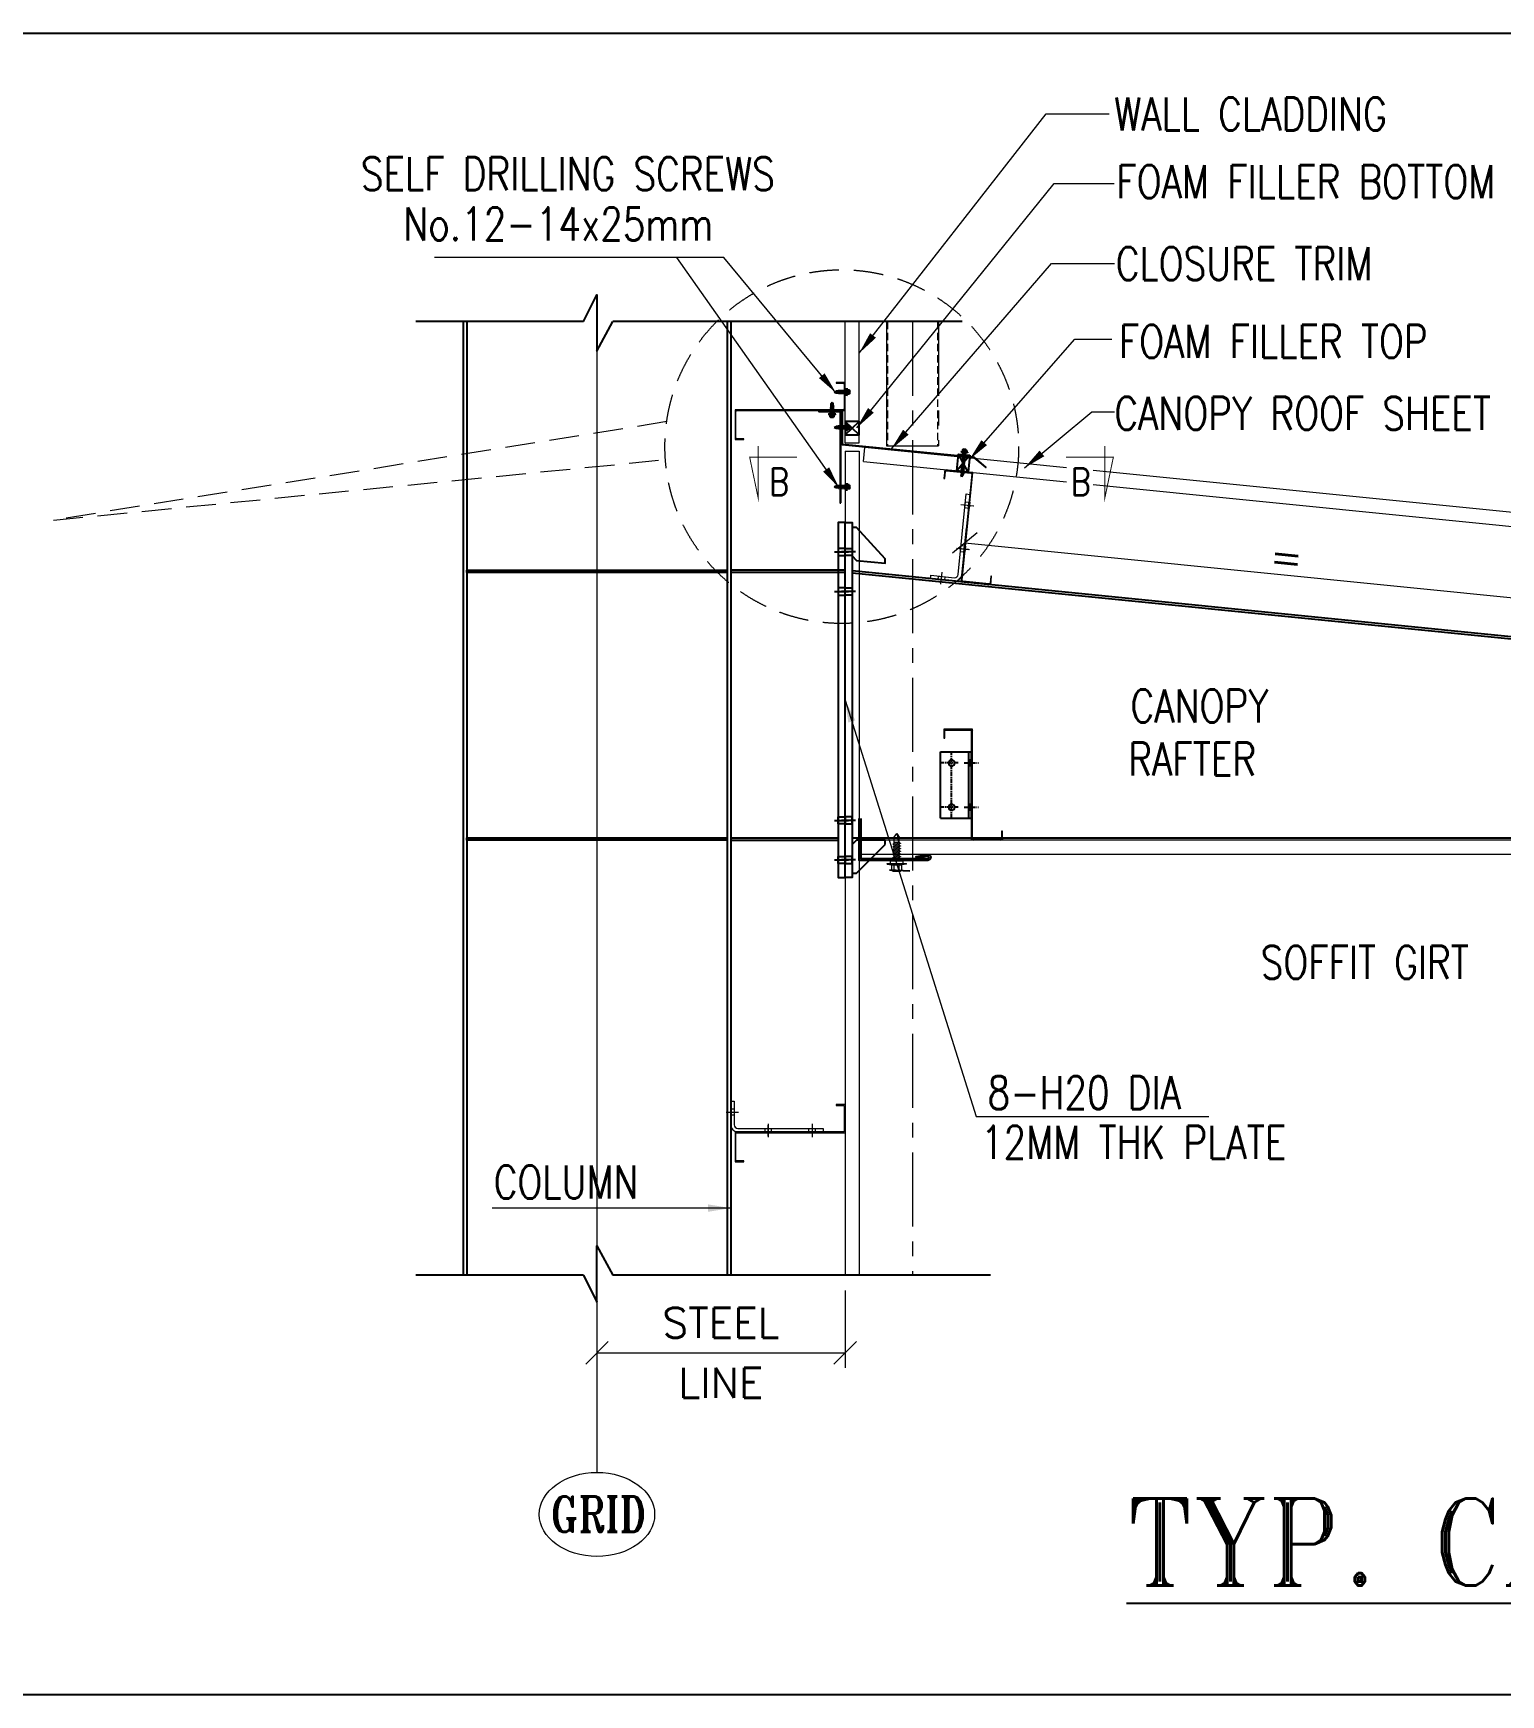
# Model space of a CAD drawing. Header units: millimetres. Extents: x 591978 to 1200763, y 19941 to 205918.
# Drawn here: x 934929 to 954466, y 59021 to 81141 of the extents above; entities that cross this region are included whole.
import ezdxf
from ezdxf.enums import TextEntityAlignment as Align
from ezdxf.lldxf.tags import DXFTag

# ---------------------------------------------------------------- set-up
doc = ezdxf.new("R2010")
doc.units = ezdxf.units.MM
doc.header["$LTSCALE"] = 790
doc.header["$MEASUREMENT"] = 0
doc.header["$PDMODE"] = 3
for name, pattern in [('CENTER', [2, 1.25, -0.25, 0.25, -0.25]), ('CONTIN', [0]), ('DASHED', [0.75, 0.5, -0.25]), ('HIDDEN2', [0.1875, 0.125, -0.0625])]:
    doc.linetypes.add(name, pattern=pattern)
for name, color, linetype in [('CEN', 1, 'CENTER'), ('DIM', 2, 'Continuous'), ('FLASHING', 1, 'Continuous'), ('ha', 5, 'Continuous'), ('OBJ', 7, 'Continuous'), ('P1', 9, 'Continuous'), ('SCREWS', 7, 'Continuous'), ('text', 6, 'Continuous')]:
    doc.layers.add(name, color=color, linetype=linetype)
for name, color, linetype, lineweight in [('DOWNTAKE PIPE', 7, 'Continuous', 5), ('SCREW', 8, 'Continuous', 9), ('SECONDARIES', 4, 'Continuous', 13), ('steel line', 7, 'Continuous', 9)]:
    doc.layers.add(name, color=color, linetype=linetype, lineweight=lineweight)
doc.styles.add('DETAIL', font='romans.shx')
doc.styles.add('ROMANS', font='romans.shx')
doc.styles.add('ROMANT', font='romant.shx', dxfattribs={"width": 0.75})
tags = doc.linetypes.add('CENTER2', pattern=[1.125, 0.75, -0.125, 0.125, -0.125]).pattern_tags.tags
tags[10:11] = [DXFTag(74, 4), DXFTag(75, 0), DXFTag(340, '0'), DXFTag(46, 1.0), DXFTag(50, 0.0), DXFTag(44, 0.0), DXFTag(45, 0.0)]
tags[8:9] = [DXFTag(74, 4), DXFTag(75, 0), DXFTag(340, '0'), DXFTag(46, 1.0), DXFTag(50, 0.0), DXFTag(44, 0.0), DXFTag(45, 0.0)]
tags[6:7] = [DXFTag(74, 4), DXFTag(75, 0), DXFTag(340, '0'), DXFTag(46, 1.0), DXFTag(50, 0.0), DXFTag(44, 0.0), DXFTag(45, 0.0)]
tags[4:5] = [DXFTag(74, 4), DXFTag(75, 0), DXFTag(340, '0'), DXFTag(46, 1.0), DXFTag(50, 0.0), DXFTag(44, 0.0), DXFTag(45, 0.0)]
doc.dimstyles.new('D-200', dxfattribs={"dimscale": 200, "dimtxt": 2, "dimasz": 1.5, "dimexe": 1, "dimexo": 1, "dimgap": 1, "dimtad": 1, "dimdec": 0, "dimzin": 0, "dimdsep": 46, "dimtxsty": 'ROMANS', "dimblk": 'OBLIQUE', "dimcen": -0.5, "dimclrd": 75, "dimclre": 75, "dimclrt": 256, "dimadec": 0, "dimazin": 0, "dimtfac": 1, "dimtdec": 0, "dimtix": 1, "dimtmove": 2, "dimatfit": 3, "dimfxl": 1, "dimtolj": 1, "dimtzin": 0, "dimlwd": 13, "dimlwe": 13, "dimarcsym": 0})

# ---------------------------------------------------------------- blocks, each defined once
blk = doc.blocks.new('OBLIQUE')
at = {"color": 0, "linetype": 'ByBlock', "lineweight": -2}
for p, q in [((-0.5, -0.5), (0.5, 0.5)), ((0, 0), (0, 0))]:
    blk.add_line(p, q, dxfattribs=at)
blk = doc.blocks.new('A$C2D5762A2')
at = {"color": 2}
for points in [[(-43.1, 6), (-57.1, 6), (-57.1, 0), (-43.1, 0)], [(56.9, 6), (42.9, 6), (42.9, 0), (56.9, 0)]]:
    blk.add_lwpolyline(points, close=True, dxfattribs=at)
for centre in [(-50.1, 45), (49.9, 45)]:
    blk.add_circle(centre, 7, dxfattribs=at)
for points in [[(-57.1, 0), (-43.1, 0), (-57.1, 6), (-43.1, 6)], [(42.9, 0), (56.9, 0), (42.9, 6), (56.9, 6)]]:
    blk.add_solid(points, dxfattribs=at)
at = {"layer": 'CEN', "color": 2, "linetype": 'CENTER', "ltscale": 0.01}
for p, q in [((74.9, 45), (-75.1, 45)), ((-50.1, 30.4), (-50.1, 70)), ((49.9, 30.4), (49.9, 70)), ((-50.1, 16.5), (-50.1, -15.9)), ((49.9, 16.5), (49.9, -15.9))]:
    blk.add_line(p, q, dxfattribs=at)
at = {"layer": 'ha', "color": 2}
for p, q in [((-75.1, 70), (-75.1, 0)), ((74.9, 70), (-75.1, 70)), ((74.9, 70), (74.9, 0)), ((74.9, 6), (-75.1, 6)), ((74.9, 0), (-75.1, 0))]:
    blk.add_line(p, q, dxfattribs=at)
blk = doc.blocks.new('A$C0812443F')
at = {"layer": 'SECONDARIES', "color": 21, "linetype": 'ByBlock', "ltscale": 0.5}
for p, q in [((252, 70.6), (0, 70.6)), ((252, 68.5), (4, 68.5))]:
    blk.add_line(p, q, dxfattribs=at)
blk.add_lwpolyline([(0, 129), (0, 133.1), (4, 133.1)], dxfattribs=at)
for points in [[(0, 72.6, 0.414214), (4, 68.5), (0, 68.5), (0, 72.6), (0, 129, -0.414214), (4, 133.1), (20.2, 133.1), (20.2, 131), (4, 131, 0.414214), (2, 129), (2, 72.6, 0.414214), (4, 70.6)], [(248, 0), (231.9, 0), (231.9, 2), (248, 2, 0.414214), (250, 4), (250, 66.5, 0.414214), (248, 68.5)], [(252, 4, -0.414214), (248, 0), (252, 0), (252, 4), (252, 66.5)]]:
    blk.add_lwpolyline(points, format="xyb", dxfattribs=at)
blk.add_lwpolyline([(252, 66.5), (252, 70.6), (248, 70.6, -0.414214)], format="xyb", close=True, dxfattribs=at)
at = {"lineweight": 9, "xscale": 1.008064516129032, "yscale": 1.008064516129032, "zscale": 1.008064516129032}
blk.add_blockref('A$C2D5762A2', (127.1, 70.6), dxfattribs=at)
blk = doc.blocks.new('SRW-20')
for p, q in [((-5.07, 1.69), (-2.71, 2.03)), ((-5.07, 1.69), (-5.07, 1.35)), ((-5.07, 1.35), (5.07, 1.35)), ((-3.38, 1.35), (-3.38, 0)), ((-3.38, 0), (3.38, 0)), ((-2.71, 4.73), (-2.71, 2.03)), ((-2.71, 2.03), (2.71, 2.03)), ((-2.03, 5.41), (2.03, 5.41)), ((-1.35, 4.73), (-1.35, 2.03)), ((1.35, 4.73), (1.35, 2.03)), ((2.71, 4.73), (2.71, 2.03)), ((5.07, 1.69), (2.71, 2.03)), ((3.38, 1.35), (3.38, 0)), ((5.07, 1.69), (5.07, 1.35)), ((-1.87, -0.44), (-1.37, -0.02)), ((-1.87, -1.85), (-1.37, -1.44)), ((-1.87, -3.27), (-1.37, -2.85)), ((-1.87, -4.69), (-1.37, -4.27)), ((-1.87, -6.1), (-1.37, -5.68)), ((-1.87, -7.52), (-1.37, -7.1)), ((-1.87, -8.93), (-1.37, -8.52)), ((-1.82, -0.61), (-1.38, -0.71)), ((-1.82, -2.03), (-1.38, -2.12)), ((-1.82, -3.45), (-1.38, -3.54)), ((-1.82, -4.86), (-1.38, -4.96)), ((-1.82, -6.28), (-1.38, -6.37)), ((-1.82, -7.7), (-1.38, -7.79)), ((-1.35, 0), (-1.35, -0.01)), ((-1.35, -0.71), (-1.35, -1.42)), ((-1.35, -2.13), (-1.35, -2.84)), ((-1.35, -3.54), (-1.35, -4.26)), ((-1.35, -4.96), (-1.35, -5.67)), ((-1.35, -6.38), (-1.35, -7.09)), ((-1.35, -7.79), (-1.35, -8.51)), ((-1.33, -0.71), (0.95, 0)), ((-1.33, -1.42), (1.33, -0.59)), ((-1.33, -2.12), (1.33, -1.3)), ((-1.33, -2.83), (1.33, -2.01)), ((-1.33, -3.54), (1.33, -2.71)), ((-1.33, -4.25), (1.33, -3.42)), ((-1.33, -4.96), (1.33, -4.13)), ((-1.33, -5.67), (1.33, -4.84)), ((-1.33, -6.37), (1.33, -5.55)), ((-1.33, -7.08), (1.33, -6.26)), ((-1.33, -7.79), (1.33, -6.96)), ((-1.33, -8.5), (1.33, -7.67)), ((-1.33, -9.2), (1.33, -8.38)), ((1.35, 0), (1.35, -0.59)), ((1.35, -1.29), (1.35, -2)), ((1.35, -2.7), (1.35, -3.42)), ((1.35, -4.12), (1.35, -4.83)), ((1.35, -5.54), (1.35, -6.25)), ((1.35, -6.95), (1.35, -7.67)), ((1.35, -8.37), (1.35, -9.08)), ((1.37, -1.28), (1.87, -0.86)), ((1.37, -2.69), (1.87, -2.28)), ((1.37, -4.11), (1.87, -3.69)), ((1.37, -5.53), (1.87, -5.11)), ((1.37, -6.94), (1.87, -6.53)), ((1.37, -8.36), (1.87, -7.94)), ((1.82, -0.68), (1.38, -0.59)), ((1.82, -2.1), (1.38, -2)), ((1.82, -3.52), (1.38, -3.42)), ((1.82, -4.93), (1.38, -4.84)), ((1.82, -6.35), (1.38, -6.25)), ((1.82, -7.76), (1.38, -7.67)), ((-1.82, -9.11), (-1.38, -9.21)), ((-1.35, -9.21), (-1.35, -9.85)), ((-1.35, -9.85), (1.35, -9.85)), ((-1.35, -9.85), (-1.35, -12.56)), ((-1.35, -12.56), (0, -14.59)), ((-1.14, -9.85), (1.33, -9.09)), ((0, -14.59), (0.97, -9.85)), ((0, -14.59), (1.35, -12.56)), ((1.14, -9.85), (1.33, -9.79)), ((1.35, -9.79), (1.35, -9.85)), ((1.35, -9.85), (1.35, -12.56)), ((1.37, -9.78), (1.87, -9.36)), ((1.82, -9.18), (1.38, -9.09))]:
    blk.add_line(p, q)
for centre, radius, start, end in [((-2.03, 4.73), 0.676, 360, 180), ((-1.3, -0.1), 0.101, 107.24924, 129.82948), ((0, 3.72), 1.69, 36.8699, 143.1301), ((2.03, 4.73), 0.676, 360, 180), ((-1.8, -0.51), 0.101, 129.82948, 257.97276), ((-1.8, -1.93), 0.101, 129.82948, 257.97276), ((-1.8, -3.35), 0.101, 129.82948, 257.97276), ((-1.8, -4.76), 0.101, 129.82948, 257.97276), ((-1.8, -6.18), 0.101, 129.82948, 257.97276), ((-1.8, -7.6), 0.101, 129.82948, 257.97276), ((-1.36, -0.61), 0.101, 257.97276, 287.24924), ((-1.36, -2.03), 0.101, 257.97276, 287.24924), ((-1.36, -3.44), 0.101, 257.97276, 287.24924), ((-1.36, -4.86), 0.101, 257.97276, 287.24924), ((-1.36, -6.27), 0.101, 257.97276, 287.24924), ((-1.36, -7.69), 0.101, 257.97276, 287.24924), ((-1.3, -1.51), 0.101, 107.24924, 129.82948), ((-1.3, -2.93), 0.101, 107.24924, 129.82948), ((-1.3, -4.35), 0.101, 107.24924, 129.82948), ((-1.3, -5.76), 0.101, 107.24924, 129.82948), ((-1.3, -7.18), 0.101, 107.24924, 129.82948), ((-1.3, -8.6), 0.101, 107.24924, 129.82948), ((1.36, -0.69), 0.101, 77.97276, 107.24924), ((1.3, -1.2), 0.101, 287.24924, 309.82948), ((1.3, -1.2), 0.101, 287.24924, 309.82948), ((1.36, -2.1), 0.101, 77.97276, 107.24924), ((1.3, -2.62), 0.101, 287.24924, 309.82948), ((1.3, -2.62), 0.101, 287.24924, 309.82948), ((1.36, -3.52), 0.101, 77.97276, 107.24924), ((1.36, -3.52), 0.101, 77.97276, 107.24924), ((1.3, -4.03), 0.101, 287.24924, 309.82948), ((1.36, -4.94), 0.101, 77.97276, 107.24924), ((1.3, -5.45), 0.101, 287.24924, 309.82948), ((1.36, -6.35), 0.101, 77.97276, 107.24924), ((1.3, -6.87), 0.101, 287.24924, 309.82948), ((1.36, -7.77), 0.101, 77.97276, 107.24924), ((1.3, -8.28), 0.101, 287.24924, 309.82948), ((1.8, -0.78), 0.101, 309.82948, 77.97276), ((1.8, -2.2), 0.101, 309.82948, 77.97276), ((1.8, -3.61), 0.101, 309.82948, 77.97276), ((1.8, -5.03), 0.101, 309.82948, 77.97276), ((1.8, -6.45), 0.101, 309.82948, 77.97276), ((1.8, -7.86), 0.101, 309.82948, 77.97276), ((-1.8, -9.01), 0.101, 129.82948, 257.97276), ((-1.36, -9.11), 0.101, 257.97276, 287.24924), ((1.36, -9.19), 0.101, 77.97276, 107.24924), ((1.3, -9.7), 0.101, 287.24924, 309.82948), ((1.8, -9.28), 0.101, 309.82948, 77.97276)]:
    blk.add_arc(centre, radius, start, end)
blk = doc.blocks.new('*D153')
at = {"layer": 'DEFPOINTS', "color": 0, "transparency": 16777216}
for p in [(942434, 64605), (945737, 64605), (945737, 63574)]:
    blk.add_point(p, dxfattribs=at)
at = {"layer": 'DIM', "color": 75, "lineweight": 13, "transparency": 16777216}
for p, q in [((942434, 64405), (942434, 63374)), ((945737, 64405), (945737, 63374)), ((942434, 63574), (945737, 63574))]:
    blk.add_line(p, q, dxfattribs=at)
at = {"layer": 'DIM', "color": 75, "lineweight": 13, "transparency": 16777216, "xscale": 300, "yscale": 300, "zscale": 300, "rotation": 180}
blk.add_blockref('OBLIQUE', (942434, 63574), dxfattribs=at)
at = {"layer": 'DIM', "color": 75, "lineweight": 13, "transparency": 16777216, "xscale": 300, "yscale": 300, "zscale": 300}
blk.add_blockref('OBLIQUE', (945737, 63574), dxfattribs=at)
at = {"layer": 'DIM', "lineweight": 13, "transparency": 16777216, "char_height": 400, "attachment_point": 5, "style": 'ROMANS'}
for s, insert in [('\\A1;STEEL', (944085, 63974)), ('\\A1;LINE', (944085, 63174))]:
    blk.add_mtext(s, dxfattribs=dict(at, insert=insert))
blk = doc.blocks.new('_Oblique')
at = {"layer": 'OBJ', "color": 0, "lineweight": -2}
blk.add_line((-0.5, -0.5), (0.5, 0.5), dxfattribs=at)
blk = doc.blocks.new('2084-B1-GA-005-R0$0$SRW-20')
for p, q in [((-5.1, 1.7), (-2.7, 2)), ((-5.1, 1.7), (-5.1, 1.4)), ((-5.1, 1.4), (5.1, 1.4)), ((-3.4, 1.4), (-3.4, 0)), ((-3.4, 0), (3.4, 0)), ((-2.7, 4.7), (-2.7, 2)), ((-2.7, 2), (2.7, 2)), ((-2, 5.4), (2, 5.4)), ((-1.4, 4.7), (-1.4, 2)), ((1.4, 4.7), (1.4, 2)), ((2.7, 4.7), (2.7, 2)), ((5.1, 1.7), (2.7, 2)), ((3.4, 1.4), (3.4, 0)), ((5.1, 1.7), (5.1, 1.4)), ((-1.9, -0.4), (-1.4, 0)), ((-1.9, -1.9), (-1.4, -1.4)), ((-1.9, -3.3), (-1.4, -2.9)), ((-1.9, -4.7), (-1.4, -4.3)), ((-1.9, -6.1), (-1.4, -5.7)), ((-1.9, -7.5), (-1.4, -7.1)), ((-1.9, -8.9), (-1.4, -8.5)), ((-1.8, -0.6), (-1.4, -0.7)), ((-1.8, -2), (-1.4, -2.1)), ((-1.8, -3.4), (-1.4, -3.5)), ((-1.8, -4.9), (-1.4, -5)), ((-1.8, -6.3), (-1.4, -6.4)), ((-1.8, -7.7), (-1.4, -7.8)), ((-1.8, -9.1), (-1.4, -9.2)), ((-1.4, 0), (-1.4, 0)), ((-1.4, -0.7), (-1.4, -1.4)), ((-1.4, -2.1), (-1.4, -2.8)), ((-1.4, -3.5), (-1.4, -4.3)), ((-1.4, -5), (-1.4, -5.7)), ((-1.4, -6.4), (-1.4, -7.1)), ((-1.4, -7.8), (-1.4, -8.5)), ((-1.4, -9.2), (-1.4, -9.9)), ((-1.4, -9.9), (1.4, -9.9)), ((-1.4, -9.9), (-1.4, -12.6)), ((-1.4, -12.6), (0, -14.6)), ((-1.3, -0.7), (0.9, 0)), ((-1.3, -1.4), (1.3, -0.6)), ((-1.3, -2.1), (1.3, -1.3)), ((-1.3, -2.8), (1.3, -2)), ((-1.3, -3.5), (1.3, -2.7)), ((-1.3, -4.2), (1.3, -3.4)), ((-1.3, -5), (1.3, -4.1)), ((-1.3, -5.7), (1.3, -4.8)), ((-1.3, -6.4), (1.3, -5.5)), ((-1.3, -7.1), (1.3, -6.3)), ((-1.3, -7.8), (1.3, -7)), ((-1.3, -8.5), (1.3, -7.7)), ((-1.3, -9.2), (1.3, -8.4)), ((-1.1, -9.9), (1.3, -9.1)), ((0, -14.6), (1, -9.9)), ((0, -14.6), (1.4, -12.6)), ((1.1, -9.9), (1.3, -9.8)), ((1.4, 0), (1.4, -0.6)), ((1.8, -0.7), (1.4, -0.6)), ((1.4, -1.3), (1.9, -0.9)), ((1.4, -1.3), (1.4, -2)), ((1.8, -2.1), (1.4, -2)), ((1.4, -2.7), (1.9, -2.3)), ((1.4, -2.7), (1.4, -3.4)), ((1.8, -3.5), (1.4, -3.4)), ((1.4, -4.1), (1.9, -3.7)), ((1.4, -4.1), (1.4, -4.8)), ((1.8, -4.9), (1.4, -4.8)), ((1.4, -5.5), (1.9, -5.1)), ((1.4, -5.5), (1.4, -6.3)), ((1.8, -6.3), (1.4, -6.3)), ((1.4, -6.9), (1.9, -6.5)), ((1.4, -7), (1.4, -7.7)), ((1.8, -7.8), (1.4, -7.7)), ((1.4, -8.4), (1.9, -7.9)), ((1.4, -8.4), (1.4, -9.1)), ((1.8, -9.2), (1.4, -9.1)), ((1.4, -9.8), (1.9, -9.4)), ((1.4, -9.8), (1.4, -9.9)), ((1.4, -9.9), (1.4, -12.6))]:
    blk.add_line(p, q)
for centre, radius, start, end in [((-2, 4.7), 0.676, 0, 180), ((0, 3.7), 1.69, 36.8699, 143.1301), ((-1.3, -0.1), 0.101, 107.2492, 129.8295), ((2, 4.7), 0.676, 0, 180), ((-1.8, -0.5), 0.101, 129.8295, 257.9728), ((-1.8, -1.9), 0.101, 129.8295, 257.9728), ((-1.8, -3.3), 0.101, 129.8295, 257.9728), ((-1.8, -4.8), 0.101, 129.8295, 257.9728), ((-1.8, -6.2), 0.101, 129.8295, 257.9728), ((-1.8, -7.6), 0.101, 129.8295, 257.9728), ((-1.8, -9), 0.101, 129.8295, 257.9728), ((-1.4, -0.6), 0.101, 257.9728, 287.2492), ((-1.3, -1.5), 0.101, 107.2492, 129.8295), ((-1.4, -2), 0.101, 257.9728, 287.2492), ((-1.3, -2.9), 0.101, 107.2492, 129.8295), ((-1.4, -3.4), 0.101, 257.9728, 287.2492), ((-1.3, -4.3), 0.101, 107.2492, 129.8295), ((-1.4, -4.9), 0.101, 257.9728, 287.2492), ((-1.3, -5.8), 0.101, 107.2492, 129.8295), ((-1.4, -6.3), 0.101, 257.9728, 287.2492), ((-1.3, -7.2), 0.101, 107.2492, 129.8295), ((-1.4, -7.7), 0.101, 257.9728, 287.2492), ((-1.3, -8.6), 0.101, 107.2492, 129.8295), ((-1.4, -9.1), 0.101, 257.9728, 287.2492), ((1.4, -0.7), 0.101, 77.9728, 107.2492), ((1.3, -1.2), 0.101, 287.2492, 309.8295), ((1.3, -1.2), 0.101, 287.2492, 309.8295), ((1.4, -2.1), 0.101, 77.9728, 107.2492), ((1.3, -2.6), 0.101, 287.2492, 309.8295), ((1.3, -2.6), 0.101, 287.2492, 309.8295), ((1.4, -3.5), 0.101, 77.9728, 107.2492), ((1.4, -3.5), 0.101, 77.9728, 107.2492), ((1.3, -4), 0.101, 287.2492, 309.8295), ((1.4, -4.9), 0.101, 77.9728, 107.2492), ((1.3, -5.4), 0.101, 287.2492, 309.8295), ((1.4, -6.4), 0.101, 77.9728, 107.2492), ((1.3, -6.9), 0.101, 287.2492, 309.8295), ((1.4, -7.8), 0.101, 77.9728, 107.2492), ((1.3, -8.3), 0.101, 287.2492, 309.8295), ((1.4, -9.2), 0.101, 77.9728, 107.2492), ((1.3, -9.7), 0.101, 287.2492, 309.8295), ((1.8, -0.8), 0.101, 309.8295, 77.9728), ((1.8, -2.2), 0.101, 309.8295, 77.9728), ((1.8, -3.6), 0.101, 309.8295, 77.9728), ((1.8, -5), 0.101, 309.8295, 77.9728), ((1.8, -6.4), 0.101, 309.8295, 77.9728), ((1.8, -7.9), 0.101, 309.8295, 77.9728), ((1.8, -9.3), 0.101, 309.8295, 77.9728)]:
    blk.add_arc(centre, radius, start, end)
blk = doc.blocks.new('SRW-55')
for p, q in [((-6.8, 2.3), (-3.6, 2.7)), ((-6.8, 2.3), (-6.8, 1.8)), ((-6.8, 1.8), (6.8, 1.8)), ((-4.5, 1.8), (-4.5, 0)), ((-4.5, 0), (4.5, 0)), ((-3.6, 6.3), (-3.6, 2.7)), ((-3.6, 2.7), (3.6, 2.7)), ((-2.7, 7.2), (2.7, 7.2)), ((-1.8, 6.3), (-1.8, 2.7)), ((-1.8, -0.6), (0, 0)), ((-1.8, 0), (-1.8, -0.6)), ((1.8, 6.3), (1.8, 2.7)), ((1.8, -0.4), (2.3, 0)), ((3.6, 6.3), (3.6, 2.7)), ((6.8, 2.3), (3.6, 2.7)), ((4.5, 1.8), (4.5, 0)), ((6.8, 2.3), (6.8, 1.8)), ((-2.5, -1.1), (-1.8, -0.6)), ((-2.5, -3), (-1.8, -2.5)), ((-2.5, -4.9), (-1.8, -4.4)), ((-2.5, -31.8), (-1.8, -31.3)), ((-2.5, -33.7), (-1.8, -33.2)), ((-2.4, -1.4), (-1.8, -1.5)), ((-2.4, -3.3), (-1.8, -3.4)), ((-2.4, -5.2), (-1.8, -5.3)), ((-1.8, -32.2), (-2.4, -32.1)), ((-1.8, -1.5), (1.8, -0.4)), ((-1.8, -2.4), (1.8, -1.3)), ((-1.8, -1.5), (-1.8, -2.5)), ((-1.8, -3.4), (1.8, -2.3)), ((-1.8, -4.3), (1.8, -3.2)), ((-1.8, -3.4), (-1.8, -4.3)), ((-1.8, -5.3), (1.8, -4.2)), ((-1.8, -5.3), (-1.8, -30.2)), ((-1.8, -31.2), (1.8, -30.1)), ((-1.8, -30.3), (-1.8, -31.3)), ((-1.8, -32.2), (1.8, -31.1)), ((-1.8, -33.1), (1.8, -32)), ((-1.8, -32.2), (-1.8, -33.1)), ((-1.8, -34.1), (1.8, -33)), ((1.8, -0.4), (1.8, -1.3)), ((2.4, -1.5), (1.8, -1.3)), ((1.8, -2.3), (2.5, -1.7)), ((1.8, -2.3), (1.8, -3.2)), ((2.4, -3.4), (1.8, -3.2)), ((1.8, -4.1), (2.5, -3.6)), ((1.8, -4.2), (1.8, -5.5)), ((1.8, -5.5), (1.8, -30.1)), ((1.8, -30.1), (2.4, -30.3)), ((2.5, -30.5), (1.8, -31.1)), ((1.8, -31.1), (1.8, -32)), ((1.8, -32), (2.4, -32.2)), ((2.5, -32.4), (1.8, -32.9)), ((1.8, -33), (1.8, -33.9)), ((-2.5, -35.6), (-1.8, -35)), ((-2.5, -37.5), (-1.8, -36.9)), ((-2.5, -39.4), (-1.8, -38.8)), ((-2.5, -41.3), (-1.8, -40.7)), ((-2.5, -41.5), (1.8, -41.5)), ((-1.8, -34.1), (-2.4, -33.9)), ((-1.8, -36), (-2.4, -35.8)), ((-1.8, -37.8), (-2.4, -37.7)), ((-1.8, -39.7), (-2.4, -39.6)), ((-1.8, -35), (1.8, -33.9)), ((-1.8, -34.1), (-1.8, -35)), ((-1.8, -36), (1.8, -34.9)), ((-1.8, -36.9), (1.8, -35.8)), ((-1.8, -36), (-1.8, -36.9)), ((-1.8, -37.8), (1.8, -36.7)), ((-1.8, -38.8), (1.8, -37.7)), ((-1.8, -37.9), (-1.8, -38.8)), ((-1.8, -39.7), (1.8, -38.6)), ((-1.8, -40.7), (1.8, -39.6)), ((-1.8, -39.7), (-1.8, -40.7)), ((-1.8, -41.5), (-1.8, -45.1)), ((-1.8, -45.1), (0, -47.8)), ((-1.3, -41.5), (1.8, -40.5)), ((0, -47.8), (1.3, -41.5)), ((0, -47.8), (1.8, -45.1)), ((1.8, -33.9), (2.4, -34)), ((2.5, -34.3), (1.8, -34.8)), ((1.8, -34.8), (1.8, -35.8)), ((1.8, -35.8), (2.4, -35.9)), ((2.5, -36.2), (1.8, -36.7)), ((1.8, -36.7), (1.8, -37.7)), ((1.8, -37.7), (2.4, -37.8)), ((2.5, -38.1), (1.8, -38.6)), ((1.8, -38.6), (1.8, -39.6)), ((1.8, -39.6), (2.4, -39.7)), ((2.5, -39.9), (1.8, -40.5)), ((1.8, -40.5), (1.8, -41.5)), ((1.8, -41.5), (1.8, -45.1))]:
    blk.add_line(p, q)
for centre, radius, start, end in [((-2.7, 6.3), 0.902, 360, 180), ((0, 5), 2.25, 36.8699, 143.1301), ((2.7, 6.3), 0.902, 360, 180), ((-2.4, -1.2), 0.135, 129.8295, 257.9728), ((-2.4, -3.1), 0.135, 129.8295, 257.9728), ((-2.4, -5), 0.135, 129.8295, 257.9728), ((-2.4, -31.9), 0.135, 129.8295, 257.9728), ((-1.7, -0.7), 0.135, 107.2492, 129.8295), ((-1.8, -1.4), 0.135, 257.9728, 287.2492), ((-1.7, -2.6), 0.135, 107.2492, 129.8295), ((-1.8, -3.3), 0.135, 257.9728, 287.2492), ((-1.7, -4.5), 0.135, 107.2492, 129.8295), ((-1.8, -5.1), 0.135, 257.9728, 287.2492), ((-1.7, -31.4), 0.135, 107.2492, 129.8295), ((-1.8, -32.1), 0.135, 257.9728, 287.2492), ((-1.7, -33.3), 0.135, 107.2492, 129.8295), ((1.7, -0.3), 0.135, 287.2492, 309.8295), ((1.8, -1.5), 0.135, 77.9728, 107.2492), ((1.7, -2.2), 0.135, 287.2492, 309.8295), ((1.8, -3.4), 0.135, 77.9728, 107.2492), ((1.7, -4), 0.135, 287.2492, 309.8295), ((1.8, -30.3), 0.135, 77.9728, 107.2492), ((1.7, -31), 0.135, 287.2492, 309.8295), ((1.8, -32.2), 0.135, 77.9728, 107.2492), ((1.7, -32.8), 0.135, 287.2492, 309.8295), ((2.4, -1.6), 0.135, 309.8295, 77.9728), ((2.4, -3.5), 0.135, 309.8295, 77.9728), ((2.4, -30.4), 0.135, 309.8295, 77.9728), ((2.4, -32.3), 0.135, 309.8295, 77.9728), ((-2.4, -33.8), 0.135, 129.8295, 257.9728), ((-2.4, -35.7), 0.135, 129.8295, 257.9728), ((-2.4, -37.6), 0.135, 129.8295, 257.9728), ((-2.4, -39.5), 0.135, 129.8295, 257.9728), ((-2.4, -41.4), 0.135, 129.8295, 233.3696), ((-1.8, -33.9), 0.135, 257.9728, 287.2492), ((-1.7, -35.1), 0.135, 107.2492, 129.8295), ((-1.8, -35.8), 0.135, 257.9728, 287.2492), ((-1.7, -37), 0.135, 107.2492, 129.8295), ((-1.8, -37.7), 0.135, 257.9728, 287.2492), ((-1.7, -38.9), 0.135, 107.2492, 129.8295), ((-1.8, -39.6), 0.135, 257.9728, 287.2492), ((-1.7, -40.8), 0.135, 107.2492, 129.8295), ((1.8, -34), 0.135, 77.9728, 107.2492), ((1.7, -34.7), 0.135, 287.2492, 309.8295), ((1.8, -35.9), 0.135, 77.9728, 107.2492), ((1.7, -36.6), 0.135, 287.2492, 309.8295), ((1.8, -37.8), 0.135, 77.9728, 107.2492), ((1.7, -38.5), 0.135, 287.2492, 309.8295), ((1.8, -39.7), 0.135, 77.9728, 107.2492), ((1.7, -40.4), 0.135, 287.2492, 309.8295), ((2.4, -34.2), 0.135, 309.8295, 77.9728), ((2.4, -36.1), 0.135, 309.8295, 77.9728), ((2.4, -37.9), 0.135, 309.8295, 77.9728), ((2.4, -39.8), 0.135, 309.8295, 77.9728)]:
    blk.add_arc(centre, radius, start, end)
blk = doc.blocks.new('A$C6B3131A4')
at = {"linetype": 'Continuous'}
for p, q in [((493, 812), (0, 218)), ((429, 175), (64, 855))]:
    blk.add_line(p, q, dxfattribs=at)
blk.add_lwpolyline([(493, 812), (429, 175), (0, 218), (64, 855)], close=True, dxfattribs=at)
at = {"layer": 'SCREWS', "lineweight": -3, "xscale": -18.81178416113904, "yscale": 18.81178416113904, "zscale": 18.81178416113904, "rotation": 354.2894068601661}
blk.add_blockref('SRW-55', (284, 894), dxfattribs=at)
blk = doc.blocks.new('*D151')
at = {"layer": 'DEFPOINTS', "color": 0, "transparency": 16777216}
for p in [(947298, 74016), (955848, 73504), (955814, 73165)]:
    blk.add_point(p, dxfattribs=at)
at = {"layer": 'DIM', "color": 75, "lineweight": 13, "transparency": 16777216}
for p, q in [((947318, 74215), (947352, 74554)), ((947332, 74355), (955848, 73504)), ((955834, 73364), (955868, 73703))]:
    blk.add_line(p, q, dxfattribs=at)
at = {"layer": 'DIM', "color": 75, "lineweight": 13, "transparency": 16777216, "xscale": 300, "yscale": 300, "zscale": 300}
for p, rotation in [((947332, 74355), 174.2894068624753), ((955848, 73504), 354.2894068624752)]:
    blk.add_blockref('OBLIQUE', p, dxfattribs=dict(at, rotation=rotation))
at = {"layer": 'DIM', "lineweight": 13, "transparency": 16777216, "insert": (951614, 74168), "char_height": 400, "attachment_point": 5, "rotation": 354.2894, "style": 'ROMANS'}
blk.add_mtext('\\A1;\\A1;=', dxfattribs=at)

msp = doc.modelspace()

# ---------------------------------------------------------------- linework, layer by layer
at = {"color": 2}
for p, q in [((945924, 75796.2), (945736.6, 75973.2)), ((945736.6, 75796.2), (945924, 75973.2))]:
    msp.add_line(p, q, dxfattribs=at)
for p, q in [((947369.4, 75559.9), (947280, 75568.8)), ((947349.1, 75567.9), (947301.5, 75572.7)), ((947331.7, 75516.4), (947309, 75526)), ((947334.2, 75541.3), (947311.5, 75551)), ((947334.9, 75547.6), (947323.4, 75552.4))]:
    msp.add_line(p, q)
at = {"color": 7}
for p, q in [((945736.6, 73991), (944214, 73991)), ((945736.6, 73961.5), (944214, 73961.5))]:
    msp.add_line(p, q, dxfattribs=at)
at = {"color": 162, "linetype": 'Continuous'}
msp.add_line((946597.6, 69984.2), (946330.2, 69997.6), dxfattribs=at)
at = {"color": 7}
msp.add_lwpolyline([(913726.5, 81140.7), (974672, 81140.7), (974672, 59021.1), (913726.5, 59021.1)], close=True, dxfattribs=at)
at = {"color": 2}
msp.add_lwpolyline([(945736.6, 75796.2), (945924, 75796.2), (945924, 75973.2), (945736.6, 75973.2)], close=True, dxfattribs=at)
at = {"color": 7, "const_width": 12.8}
for points in [[(945096.7, 75496.2), (944466.7, 75496.2), (944579.3, 74956.9), (944579.3, 75646.8)], [(948678.2, 75496.2), (949308.2, 75496.2), (949195.6, 74956.9), (949195.6, 75646.8)]]:
    msp.add_lwpolyline(points, dxfattribs=at)
at = {"lineweight": 9}
msp.add_ellipse((942433.8, 61421.5, 0), major_axis=(-768, 0), ratio=0.7283233, dxfattribs=at)
at = {"layer": 'CEN', "color": 150, "lineweight": 9}
for p, q in [((946288.9, 77301.2), (946288.9, 75648.8)), ((946634.4, 77301.2), (946634.4, 64605)), ((946980, 77301.2), (946980, 75648.8))]:
    msp.add_line(p, q, dxfattribs=at)
at = {"layer": 'CEN', "color": 150, "linetype": 'HIDDEN2', "lineweight": 9}
for p, q in [((946302.8, 77301.2), (946302.8, 75648.8)), ((946966.5, 77301.2), (946966.5, 75648.8))]:
    msp.add_line(p, q, dxfattribs=at)
at = {"layer": 'CEN', "color": 150, "linetype": 'CONTIN', "lineweight": 9}
msp.add_line((946288.9, 75648.8), (946980, 75648.8), dxfattribs=at)
at = {"layer": 'CEN', "color": 252, "linetype": 'CENTER2', "lineweight": 9}
msp.add_lwpolyline([(942433.8, 76907.4), (942433.8, 61980.9)], dxfattribs=at)
at = {"layer": 'DOWNTAKE PIPE', "color": 150, "lineweight": 9}
msp.add_line((946288.9, 77301.2), (946288.9, 75648.8), dxfattribs=at)
at = {"layer": 'FLASHING', "color": 4, "lineweight": -3}
msp.add_lwpolyline([(945947.9, 70686.3), (945947.9, 70153.1), (946837.6, 70153.1, 0.9735259), (946838.4, 70183), (946685.8, 70156.6), (946681.8, 70180.2), (946836.4, 70206.9, -1.0160483), (946837.6, 70129.2), (945924, 70129.2), (945924, 70685.3)], format="xyb", dxfattribs=at)
at = {"layer": 'P1', "color": 1}
for p, q in [((940653.6, 77301.2), (940653.6, 64605)), ((940700.4, 77301.2), (940700.4, 64605)), ((944167.2, 77301.2), (944167.2, 64605)), ((944214, 77301.2), (944214, 69865.7)), ((944214, 69900.1), (944214, 64605))]:
    msp.add_line(p, q, dxfattribs=at)
at = {"layer": 'P1', "color": 8}
for points in [[(942255, 77301.2), (942433.8, 77657.1), (942433.8, 76907.4), (942643.1, 77301.2)], [(942255, 77301.2), (940022.9, 77301.2)], [(947295.4, 77301.2), (942643.1, 77301.2)], [(942255, 64605), (942433.8, 64249.1), (942433.8, 64998.8), (942643.1, 64605)], [(942255, 64605), (940022.9, 64605)], [(947673.5, 64605), (942643.1, 64605)]]:
    msp.add_lwpolyline(points, dxfattribs=at)
at = {"layer": 'P1', "color": 6}
msp.add_lwpolyline([(945681.8, 74887.3), (945681.8, 76117.1), (945389, 76117.1), (945389, 76105.4), (945670.1, 76105.4), (945670.1, 74887.3)], close=True, dxfattribs=at)
at = {"layer": 'P1', "color": 4}
msp.add_lwpolyline([(947458, 75491.5), (947458, 75491.5), (945699.5, 75667.4), (945699.5, 76106.6), (945696.6, 76106.6), (945696.6, 75664.7), (947456.8, 75488.7), (947610.5, 75360.5), (947612.4, 75362.7), (947458, 75491.5)], dxfattribs=at)
at = {"layer": 'P1', "color": 120, "linetype": 'ByBlock'}
for points in [[(945736.6, 74628), (945642.9, 74628), (945642.9, 69900.1), (945736.6, 69900.1)], [(945736.6, 74628), (945830.3, 74628), (945830.3, 69900.1), (945736.6, 69900.1)], [(945642.9, 74188.7), (945736.6, 74188.7), (945736.6, 74282.4), (945642.9, 74282.4)], [(945830.3, 74188.7), (945736.6, 74188.7), (945736.6, 74282.4), (945830.3, 74282.4)], [(945642.9, 73661.7), (945736.6, 73661.7), (945736.6, 73755.4), (945642.9, 73755.4)], [(945830.3, 73661.7), (945736.6, 73661.7), (945736.6, 73755.4), (945830.3, 73755.4)], [(945642.9, 70708.3), (945736.6, 70708.3), (945736.6, 70614.6), (945642.9, 70614.6)], [(945830.3, 70708.3), (945736.6, 70708.3), (945736.6, 70614.6), (945830.3, 70614.6)], [(945642.9, 70181.2), (945736.6, 70181.2), (945736.6, 70087.5), (945642.9, 70087.5)], [(945830.3, 70181.2), (945736.6, 70181.2), (945736.6, 70087.5), (945830.3, 70087.5)]]:
    msp.add_lwpolyline(points, close=True, dxfattribs=at)
at = {"layer": 'P1', "color": 62}
for points in [[(945888.9, 74562.6), (945830.3, 74562.6), (945830.3, 74181.9), (945888.1, 74123.4), (946269.5, 74085.2), (946269.5, 74143.8)], [(940700.4, 73991), (944167.2, 73991), (944167.2, 73961.5), (940700.4, 73961.5)], [(944167.2, 70399.9), (940700.4, 70399.9), (940700.4, 70429.2), (944167.2, 70429.2)], [(946269.5, 70341.9), (946269.5, 70399.9), (945888.3, 70399.9), (945830.3, 70341.9), (945830.3, 69960.7), (945888.3, 69960.7)]]:
    msp.add_lwpolyline(points, close=True, dxfattribs=at)
at = {"layer": 'P1', "color": 120, "linetype": 'ByBlock'}
for points in [[(945596.1, 74235.6), (945783.4, 74235.6)], [(945877.1, 74235.6), (945689.8, 74235.6)], [(945596.1, 73708.6), (945783.4, 73708.6)], [(945877.1, 73708.6), (945689.8, 73708.6)], [(945596.1, 70661.4), (945783.4, 70661.4)], [(945877.1, 70661.4), (945689.8, 70661.4)], [(945596.1, 70134.4), (945783.4, 70134.4)], [(945877.1, 70134.4), (945689.8, 70134.4)]]:
    msp.add_lwpolyline(points, dxfattribs=at)
at = {"layer": 'P1', "color": 1, "linetype": 'ByBlock'}
for points in [[(964708.5, 72093.8), (945830.3, 73981.6)], [(964708.5, 72064.3), (945830.3, 73952.2)], [(944214, 70429.2), (945642.9, 70429.2)], [(944214, 70399.9), (945642.9, 70399.9)], [(945830.3, 70429.2), (964708.5, 70429.2)]]:
    msp.add_lwpolyline(points, dxfattribs=at)
at = {"layer": 'SECONDARIES', "color": 21, "linetype": 'ByBlock'}
for p, q in [((947276.9, 74866.8), (947440.1, 74850.5)), ((947323.5, 74862.2), (947451.7, 74849.4)), ((947265.3, 74279.5), (947393.4, 74266.7)), ((947011.8, 73804.6), (947028.1, 73967.7)), ((944155.5, 66778.3), (944319.4, 66778.3)), ((945297.4, 66620.2), (945297.4, 66456.3)), ((944711.8, 66573.4), (944711.8, 66444.6)), ((945297.4, 66573.4), (945297.4, 66444.6))]:
    msp.add_line(p, q, dxfattribs=at)
at = {"layer": 'SECONDARIES', "color": 3, "linetype": 'ByBlock'}
for points in [[(945736.6, 75689.4), (945736.6, 77301.2)], [(945924, 75689.4), (945924, 77301.2)], [(945736.6, 75689.4), (945924, 75689.4)], [(945736.6, 75577.2), (945924, 75577.2)], [(945736.6, 75577.2), (945736.6, 64605)], [(945924, 75577.2), (945924, 64605)], [(945980.4, 75437.9), (945999.1, 75624.4)], [(945980.4, 75437.9), (948686.3, 75167.3)], [(948686.3, 75355.6), (945999.1, 75624.4)]]:
    msp.add_lwpolyline(points, dxfattribs=at)
at = {"layer": 'SECONDARIES', "color": 21, "linetype": 'ByBlock'}
for points in [[(945443.8, 76128.8), (944272.6, 76128.8), (944272.6, 75730.6), (944389.7, 75730.6), (944389.7, 75742.3), (944296, 75742.3, -0.4142136), (944284.3, 75754), (944284.3, 76105.4, -0.4142136), (944296, 76117.1), (945736.6, 76117.1), (945736.6, 76491.9), (945619.5, 76491.9), (945619.5, 76480.2), (945713.2, 76480.2, -0.4142136), (945724.9, 76468.5), (945724.9, 76140.5, -0.4142136), (945713.2, 76128.8), (944272.6, 76128.8), (944272.6, 76128.8)], [(947396.4, 75002), (947279.8, 73836.6), (947676.1, 73797), (947687.7, 73913.6), (947676.1, 73914.7), (947666.7, 73821.5, -0.4142136), (947653.9, 73811), (947304.3, 73846, -0.4142136), (947293.8, 73858.8), (947437.2, 75292.2), (947064.2, 75329.5), (947052.6, 75213), (947064.2, 75211.8), (947073.5, 75305, -0.4142136), (947086.4, 75315.5), (947412.7, 75282.9, -0.4142136), (947423.2, 75270.1), (947279.8, 73836.6), (946871.9, 73877.4), (946876.6, 73924), (947191.3, 73892.6, 0.4142136), (947242.5, 73934.5)], [(944214, 66608.5), (944214, 66924.7), (944260.9, 66924.7), (944260.9, 66608.5, 0.4142136), (944307.7, 66561.7)], [(945443.8, 66514.8), (944272.6, 66514.8), (944272.6, 66116.6), (944389.7, 66116.6), (944389.7, 66128.3), (944296, 66128.3, -0.4142136), (944284.3, 66140), (944284.3, 66491.4, -0.4142136), (944296, 66503.1), (945736.6, 66503.1), (945736.6, 66877.9), (945619.5, 66877.9), (945619.5, 66866.2), (945713.2, 66866.2, -0.4142136), (945724.9, 66854.5), (945724.9, 66526.5, -0.4142136), (945713.2, 66514.8), (944272.6, 66514.8), (944272.6, 66514.8)]]:
    msp.add_lwpolyline(points, format="xyb", dxfattribs=at)
at = {"layer": 'SECONDARIES', "color": 3, "linetype": 'ByBlock'}
msp.add_lwpolyline([(949040.9, 75131.8), (964407.7, 73595.2, -0.3634708), (966232.7, 71727.6), (966232.7, 70399.9), (966420.1, 70399.9), (966420.1, 71727.6, 0.3654757), (964426.3, 73781.6), (949040.9, 75320.2)], format="xyb", dxfattribs=at)
at = {"layer": 'SECONDARIES', "color": 21, "linetype": 'ByBlock'}
for points in [[(947242.5, 73934.5), (947349.7, 75006.7), (947396.4, 75002)], [(947218.6, 74284.2), (947381.8, 74267.8), (947236.1, 74282.4)], [(944711.8, 66620.2), (944711.8, 66456.3), (944711.8, 66602.7)], [(944307.7, 66561.7), (945443.8, 66561.7), (945443.8, 66514.8)]]:
    msp.add_lwpolyline(points, dxfattribs=at)
for points in [[(947385.9, 74897.1), (947377.7, 74815.6), (947331.1, 74820.2), (947339.3, 74901.8)], [(947397.5, 74896), (947389.4, 74814.4), (947377.7, 74815.6), (947385.9, 74897.1)], [(947327.6, 74314.5), (947319.4, 74232.9), (947272.8, 74237.5), (947281, 74319.1)], [(947339.3, 74313.3), (947331.1, 74231.7), (947319.4, 74232.9), (947327.6, 74314.5)], [(946981.5, 73913.6), (947063.1, 73905.4), (947058.4, 73858.8), (946976.8, 73866.9)], [(944260.9, 66819.3), (944260.9, 66737.4), (944214, 66737.4), (944214, 66819.3)], [(944752.8, 66514.8), (944670.8, 66514.8), (944670.8, 66561.7), (944752.8, 66561.7)], [(944752.8, 66503.1), (944670.8, 66503.1), (944670.8, 66514.8), (944752.8, 66514.8)], [(945338.4, 66514.8), (945256.4, 66514.8), (945256.4, 66561.7), (945338.4, 66561.7)], [(945338.4, 66503.1), (945256.4, 66503.1), (945256.4, 66514.8), (945338.4, 66514.8)]]:
    msp.add_lwpolyline(points, close=True, dxfattribs=at)
at = {"layer": 'SECONDARIES', "color": 3, "linetype": 'ByBlock'}
msp.add_lwpolyline([(945924, 70212.5), (966420.1, 70212.5), (966420.1, 70399.9), (945924, 70399.9)], close=True, dxfattribs=at)
at = {"layer": 'SECONDARIES', "color": 21, "linetype": 'ByBlock', "ltscale": 0.5}
for centre, radius, start, end in [((945713.2, 76468.5), 23.4, 0, 90), ((945713.2, 76140.5), 23.4, 270, 0), ((944296, 75754), 23.4, 180, 270), ((947085.2, 75303.9), 23.4, 84.28941, 174.28941), ((947411.5, 75271.2), 23.4, 354.28941, 84.28941), ((947195.9, 73939.2), 93.7, 264.28941, 354.28941), ((947305.5, 73857.6), 23.4, 174.28941, 264.28941), ((947655.1, 73822.7), 23.4, 264.28941, 354.28941), ((944307.7, 66608.5), 93.7, 180, 270), ((944296, 66491.4), 23.4, 90, 180), ((944296, 66140), 23.4, 180, 270)]:
    msp.add_arc(centre, radius, start, end, dxfattribs=at)
at = {"layer": 'steel line', "color": 32, "linetype": 'DASHED'}
msp.add_lwpolyline([(943362.1, 75969.9), (935196.8, 74659.1), (943344.9, 75464)], dxfattribs=at)
msp.add_circle((945693.1, 75637.1), 2354.6, dxfattribs=at)

# ---------------------------------------------------------------- block references
at = {"lineweight": 9, "xscale": -10.03891499273156, "yscale": 10.03891499273156, "zscale": 10.03891499273156}
for p, rotation in [((945744, 76363.7), 270), ((945564.3, 76084.3), 180), ((945744, 75893.3), 270), ((945744, 75100.9), 270)]:
    msp.add_blockref('2084-B1-GA-005-R0$0$SRW-20', p, dxfattribs=dict(at, rotation=rotation))
at = {"layer": 'P1', "color": 7, "xscale": 0.3530102107002385, "yscale": 0.3530102107002385, "zscale": 0.3530102107002385}
msp.add_blockref('A$C6B3131A4', (947223.2, 75236.6), dxfattribs=at)
at = {"layer": 'P1', "color": 7, "xscale": -5.85603374554972, "yscale": 5.85603374554972, "zscale": 5.85603374554972, "rotation": 89.99999999999993}
msp.add_blockref('A$C0812443F', (947833.1, 71875.7), dxfattribs=at)
at = {"layer": 'SCREW', "lineweight": 15, "ltscale": 0.9, "xscale": -25.09728748097411, "yscale": 25.0972874846204, "zscale": 25.09728748093252, "rotation": 180}
msp.add_blockref('SRW-20', (946425.1, 70122.6), dxfattribs=at)

# ---------------------------------------------------------------- texts
at = {"linetype": 'Continuous', "style": 'ROMANS', "width": 0.8}
for s, height, p in [('WALL CLADDING', 439.203, (949318.8, 79846.4)), ('SELF DRILLING SCREWS ', 439.203, (939290.9, 79049.5, 0)), ('FOAM FILLER BOTTOM', 439.203, (949349.3, 78946.2)), ('No.12-14x25mm', 439.203, (939856.5, 78383.4, 0)), ('FOAM FILLER TOP', 439.203, (949381, 76817.4)), ('CANOPY ROOF SHEET', 439.203, (949321.3, 75861.7)), ('CANOPY ', 439.2, (949537.5, 71966.8)), (' RAFTER', 439.2, (949266.4, 71258.1)), ('SOFFIT GIRT', 439.203, (951270.6, 68551.6)), ('8-H20 DIA', 439.2, (947633.4, 66816.7)), ('12MM THK PLATE', 439.203, (947545.2, 66156.7)), ('COLUMN', 439.2, (941059.4, 65626.4))]:
    msp.add_text(s, height=height, dxfattribs=at).set_placement(p)
at = {"linetype": 'Continuous', "lineweight": 5, "style": 'ROMANS', "width": 0.8}
msp.add_text('CLOSURE TRIM', height=439.203, dxfattribs=at).set_placement((949340.8, 77854.7, 8.6))
at = {"layer": 'text', "color": 1, "lineweight": -3, "style": 'DETAIL', "width": 0.8}
for p in [(944726.7, 74986.8), (948743.2, 74986.8)]:
    msp.add_text('B', height=363.9, dxfattribs=at).set_placement(p)
at = {"layer": 'text', "color": 1, "lineweight": 9, "style": 'ROMANT', "width": 0.8}
msp.add_text('GRID', height=468.48, dxfattribs=at).set_placement((942453.6, 61424.6, 0), align=Align.MIDDLE)
at = {"layer": 'text', "color": 2, "style": 'ROMANT', "width": 0.9}
msp.add_text('%%UTYP. CANOPY DETAILS', height=1159.495, dxfattribs=at).set_placement((949481.8, 60474.2))

# ---------------------------------------------------------------- dimensions: what is measured, and where the dimension line sits
at = {"layer": 'DIM', "lineweight": 13}
dim = msp.add_linear_dim(base=(955847.7, 73503.6), p1=(947297.8, 74016.2), p2=(955813.8, 73164.6), angle=354.28941, text='\\A1;=', dimstyle='D-200', override={"dimgap": 0.2, "dimtxsty": 'ROMANS', "dimblk": 'OBLIQUE', "dimblk1": 'OBLIQUE'}, dxfattribs=at)
dim.commit()
dim.dimension.update_dxf_attribs({"geometry": '*D151', "text_midpoint": (951613.6, 74168.2)})
dim = msp.add_linear_dim(base=(945736.6, 63574.4), p1=(942433.8, 64605), p2=(945736.6, 64605), text='STEEL\\XLINE', dimstyle='D-200', override={"dimblk": 'OBLIQUE', "dimblk1": 'OBLIQUE'}, dxfattribs=at)
dim.commit()
dim.dimension.update_dxf_attribs({"geometry": '*D153', "text_midpoint": (944085.2, 63574.4)})

# ---------------------------------------------------------------- leaders
at = {"layer": 'P1', "color": 7}
for points, override in [([(945924, 76880.5), (948414.6, 80068.5), (949253.4, 80068.5)], {"dimtad": 0, "dimfxl": 0.18, "dimtfill": 1, "dimtfillclr": 256, "dimarcsym": 2}), ([(945891.8, 75886.9), (948520.3, 79138.1), (949320.5, 79138.1)], {"dimgap": 1, "dimtad": 0, "dimfxl": 0.18, "dimtfill": 1, "dimtfillclr": 256, "dimarcsym": 2}), ([(945657.7, 75087.8), (943498, 78157), (940270.2, 78157)], {"dimtad": 0, "dimfxl": 0.18, "dimtfill": 1, "dimtfillclr": 256, "dimarcsym": 2}), ([(945617.9, 76350.1), (944122.9, 78157), (943150.8, 78157)], {"dimtad": 0, "dimfxl": 0.18, "dimtfill": 1, "dimtfillclr": 256, "dimarcsym": 2}), ([(946350, 75602.3), (948485.8, 78075), (949325.7, 78075)], {"dimgap": 1, "dimtad": 0, "dimfxl": 0.18, "dimtfill": 1, "dimtfillclr": 256, "dimarcsym": 2}), ([(947391.1, 75464.5), (948796.6, 77066.2), (949286.6, 77066.2)], {"dimgap": 1, "dimtad": 0, "dimfxl": 0.18, "dimtfill": 1, "dimtfillclr": 256, "dimarcsym": 2}), ([(948126.5, 75354.8), (949020.8, 76100), (949323.6, 76100)], {"dimgap": 1, "dimtad": 0, "dimfxl": 0.18, "dimtfill": 1, "dimtfillclr": 256, "dimarcsym": 2}), ([(945736.6, 72264), (947482.1, 66719.9), (950580.4, 66719.9)], {"dimtad": 0, "dimfxl": 0.18, "dimtfill": 1, "dimtfillclr": 256, "dimarcsym": 2}), ([(944214, 65499.9), (941037.3, 65499.9)], {"dimtad": 0, "dimfxl": 0.18, "dimtfill": 1, "dimtfillclr": 256, "dimarcsym": 2})]:
    msp.add_leader(points, dimstyle='D-200', override=override, dxfattribs=at)

doc.saveas('drawing.dxf')
